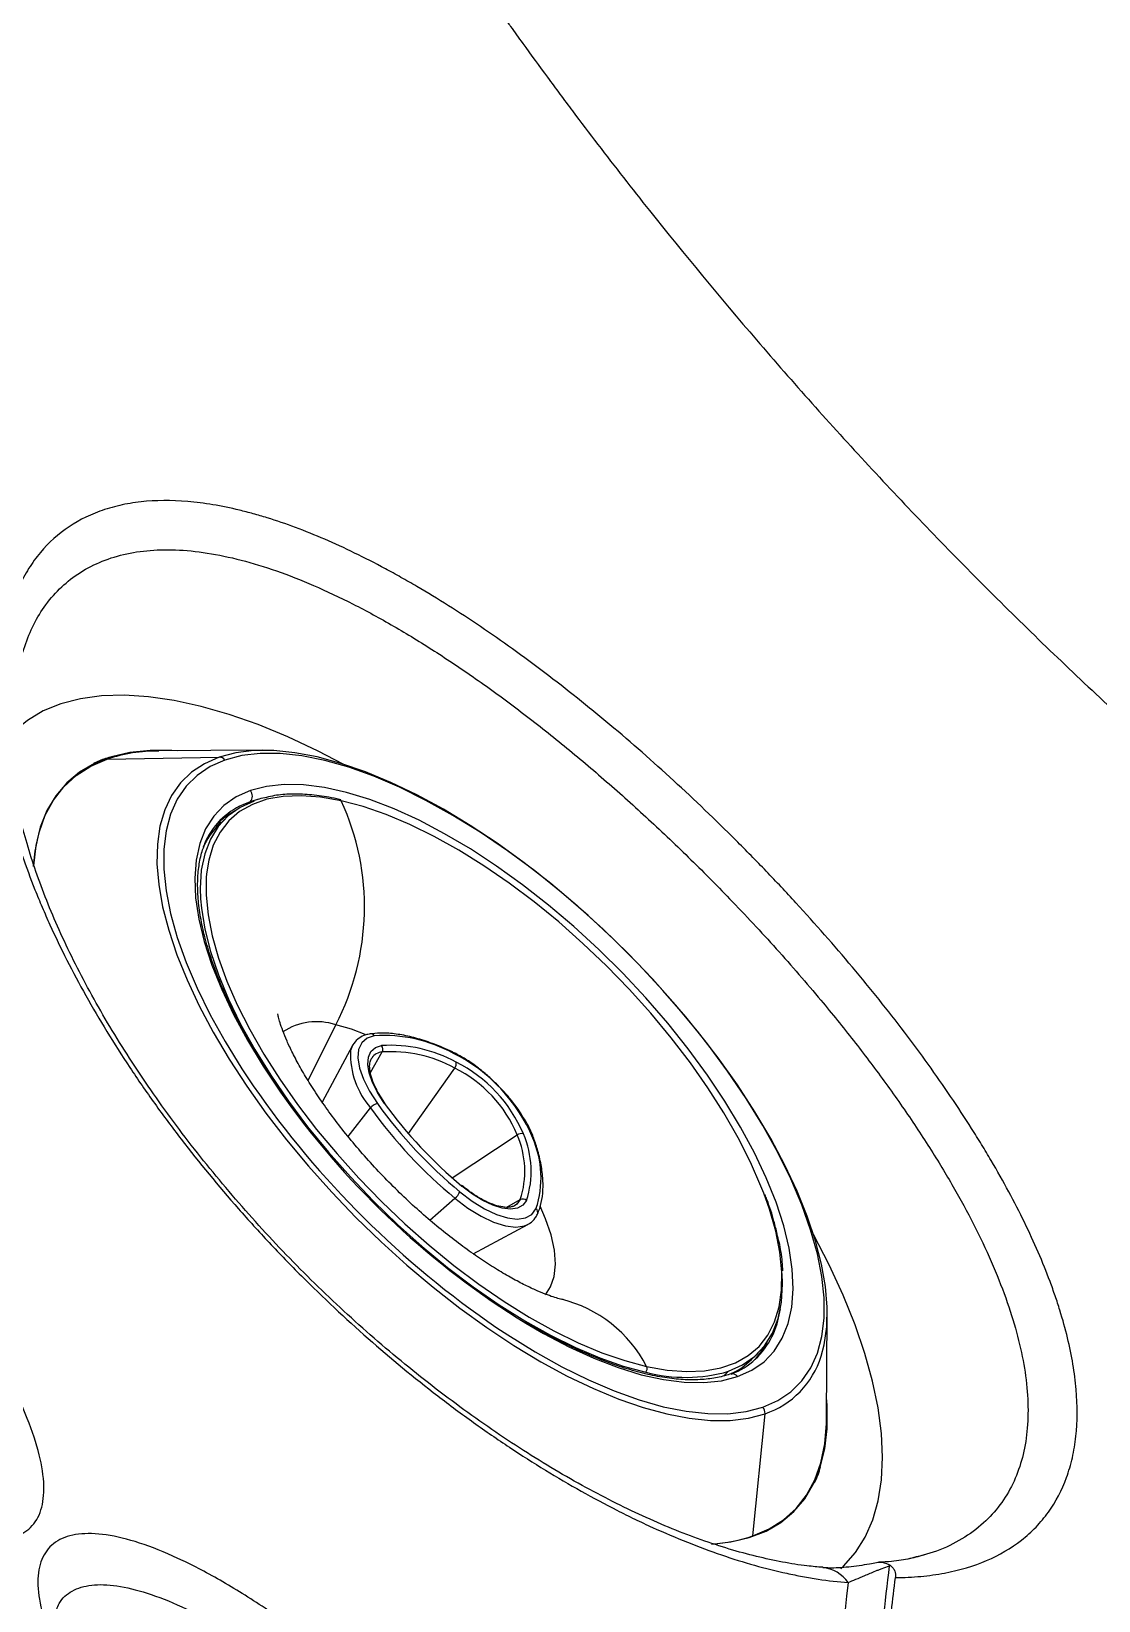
# Model space of a CAD drawing. Extents: x 412 to 492, y 622 to 766.
# Drawn here: x 423.85 to 429.09, y 654.39 to 662.09 of the extents above; entities that cross this region are included whole.
import ezdxf

# ---------------------------------------------------------------- set-up
doc = ezdxf.new("R2010")
doc.units = 0
doc.header["$MEASUREMENT"] = 0
doc.layers.add('1', color=4, linetype='Continuous')
doc.layers.add('GEOMETRY', color=4, linetype='Continuous', lineweight=25)

# ---------------------------------------------------------------- blocks, each defined once
blk = doc.blocks.new('2024 Beam 220V LL')
at = {"layer": 'GEOMETRY'}
for p, q in [((13.0367, 15.8039), (12.5263, 15.8005)), ((12.2727, 15.7605), (12.8223, 15.7701)), ((12.9749, 15.5516), (12.9382, 15.537)), ((12.9749, 15.5516), (12.9682, 15.5449)), ((13.0146, 15.5635), (12.9749, 15.5516)), ((13.419, 15.5617), (13.4127, 15.5632)), ((13.4272, 15.5549), (13.4211, 15.5562)), ((12.8485, 15.4654), (12.8161, 15.4329)), ((13.3939, 14.458), (13.2576, 14.1855)), ((13.476, 14.3557), (13.3272, 14.0791)), ((13.5636, 14.2244), (13.6211, 14.3249)), ((13.5675, 14.2901), (13.571, 14.2958)), ((13.7499, 13.9243), (13.9775, 14.2458)), ((13.4543, 13.91), (13.5644, 14.0501)), ((13.9648, 13.7075), (14.2835, 13.9183)), ((13.855, 13.5), (13.9784, 13.6071)), ((14.2319, 13.5638), (14.2982, 13.6004)), ((14.2701, 13.5703), (14.2597, 13.5657)), ((14.0683, 13.3349), (14.3357, 13.4788)), ((14.3246, 13.4737), (14.3357, 13.4788)), ((15.8004, 12.5262), (15.8038, 13.0366)), ((15.4329, 12.816), (15.4653, 12.8484)), ((15.3191, 12.7587), (15.2963, 12.7359)), ((15.439, 11.9512), (15.4984, 12.5506))]:
    blk.add_line(p, q, dxfattribs=at)
at = {"layer": 'GEOMETRY', "flags": 128}
for points in [[(13.4295, 15.7366), (13.308, 15.7995), (13.1587, 15.8696), (13.0128, 15.9297), (12.8709, 15.9798), (12.7339, 16.0194), (12.6022, 16.0485), (12.4766, 16.0669), (12.3577, 16.0745), (12.2461, 16.0712), (12.1423, 16.0571), (12.0468, 16.0322), (11.9601, 15.9967), (11.8826, 15.9508), (11.8146, 15.8946), (11.7907, 15.8698)], [(12.6191, 15.8011), (12.5911, 15.8029), (12.4841, 15.8033), (12.3848, 15.7927), (12.2938, 15.7714), (12.2114, 15.7393), (12.1383, 15.6968), (12.0748, 15.6439), (12.0213, 15.5811), (11.9781, 15.5086), (11.9453, 15.4268), (11.9233, 15.3363), (11.912, 15.2376), (11.9119, 15.2357)], [(15.7736, 12.8329), (15.7886, 12.8892), (15.8013, 12.9771), (15.8033, 13.0728), (15.7947, 13.1754), (15.7755, 13.2845), (15.7458, 13.3993), (15.7058, 13.5189), (15.6558, 13.6428), (15.5961, 13.77), (15.5271, 13.8997), (15.4492, 14.0311), (15.363, 14.1634), (15.269, 14.2956), (15.1678, 14.427), (15.06, 14.5566), (14.9464, 14.6837), (14.8277, 14.8074), (14.7047, 14.9268), (14.5782, 15.0413), (14.4489, 15.1501), (14.3178, 15.2525), (14.1857, 15.3478), (14.0533, 15.4354), (13.9217, 15.5147), (13.7917, 15.5852), (13.664, 15.6465), (13.5395, 15.6982), (13.4191, 15.7398), (13.3035, 15.7713), (13.1934, 15.7923), (13.0896, 15.8027), (12.9927, 15.8024), (12.9035, 15.7915), (12.8223, 15.7701)], [(15.4884, 12.5829), (15.5616, 12.6153), (15.6253, 12.6584), (15.679, 12.7117), (15.7224, 12.775), (15.7552, 12.8479), (15.7772, 12.9298), (15.7882, 13.0201), (15.7881, 13.1183), (15.777, 13.2237), (15.7549, 13.3355), (15.7219, 13.4531), (15.6784, 13.5755), (15.6246, 13.702), (15.5608, 13.8317), (15.4875, 13.9636), (15.4052, 14.097), (15.3145, 14.2309), (15.2159, 14.3644), (15.1102, 14.4965), (14.9981, 14.6265), (14.8803, 14.7532), (14.7577, 14.876), (14.631, 14.994), (14.5012, 15.1064), (14.3691, 15.2123), (14.2357, 15.3111), (14.1018, 15.4021), (13.9684, 15.4847), (13.8363, 15.5584), (13.7066, 15.6225), (13.58, 15.6767), (13.4574, 15.7206), (13.3397, 15.7539), (13.2276, 15.7764), (13.122, 15.7879), (13.0235, 15.7884), (12.9329, 15.7778), (12.8507, 15.7562)], [(11.9128, 15.2343), (11.9202, 15.3091), (11.9395, 15.4016), (11.9696, 15.4854), (12.0102, 15.5602), (12.0611, 15.6254), (12.1221, 15.6807), (12.1927, 15.7258), (12.2727, 15.7605)], [(12.8223, 15.7701), (12.7499, 15.7381), (12.6866, 15.696), (12.6328, 15.6439), (12.589, 15.5822), (12.5554, 15.5112), (12.5321, 15.4315), (12.5194, 15.3436), (12.5174, 15.2479), (12.526, 15.1452), (12.5452, 15.0362), (12.5749, 14.9214), (12.6149, 14.8017), (12.6649, 14.6779), (12.7246, 14.5507), (12.7936, 14.421), (12.8715, 14.2896), (12.9577, 14.1573), (13.0517, 14.0251), (13.153, 13.8937), (13.2607, 13.7641), (13.3743, 13.637), (13.493, 13.5133), (13.616, 13.3939), (13.7425, 13.2794), (13.8718, 13.1706), (14.0029, 13.0682), (14.1351, 12.9729), (14.2674, 12.8853), (14.399, 12.806), (14.5291, 12.7355), (14.6567, 12.6742), (14.7812, 12.6225), (14.9016, 12.5809), (15.0173, 12.5494), (15.1273, 12.5284), (15.2311, 12.518), (15.328, 12.5183), (15.4173, 12.5292), (15.4984, 12.5506)], [(12.8507, 15.7562), (12.7775, 15.7238), (12.7139, 15.6808), (12.6602, 15.6274), (12.6168, 15.5641), (12.584, 15.4912), (12.562, 15.4094), (12.551, 15.319), (12.5511, 15.2208), (12.5622, 15.1154), (12.5843, 15.0036), (12.6172, 14.8861), (12.6608, 14.7636), (12.7146, 14.6372), (12.7784, 14.5075), (12.8517, 14.3755), (12.934, 14.2421), (12.9894, 14.1589)], [(15.3639, 12.7327), (15.4336, 12.764), (15.4937, 12.806), (15.5437, 12.8583), (15.5832, 12.9206), (15.612, 12.9925), (15.6298, 13.0733), (15.6365, 13.1624), (15.632, 13.2592), (15.6164, 13.3629), (15.5898, 13.4728), (15.5524, 13.588), (15.5045, 13.7076), (15.4463, 13.8307), (15.3785, 13.9564), (15.3015, 14.0837), (15.2159, 14.2117), (15.1223, 14.3393), (15.0214, 14.4657), (14.9141, 14.5898), (14.8011, 14.7107), (14.6833, 14.8275), (14.5615, 14.9392), (14.4368, 15.0452), (14.3101, 15.1444), (14.1823, 15.2363), (14.0544, 15.32), (13.9274, 15.395), (13.8022, 15.4606), (13.6798, 15.5164), (13.5612, 15.562), (13.4471, 15.5969), (13.3386, 15.621), (13.2364, 15.6341), (13.1413, 15.636), (13.054, 15.6268), (12.9752, 15.6064)], [(12.9752, 15.6064), (12.9055, 15.5751), (12.8455, 15.5332), (12.7955, 15.4808), (12.7559, 15.4185), (12.7271, 15.3466), (12.7093, 15.2659), (12.7026, 15.1767), (12.7071, 15.0799), (12.7227, 14.9762), (12.7493, 14.8663), (12.7868, 14.7511), (12.8347, 14.6315), (12.8928, 14.5084), (12.9606, 14.3827), (13.0377, 14.2554), (13.1233, 14.1275), (13.1519, 14.0872)], [(12.9947, 15.5551), (12.9259, 15.5241), (12.8667, 15.4823), (12.8177, 15.4302), (12.7792, 15.368), (12.7515, 15.2963), (12.7349, 15.2156), (12.7294, 15.1267), (12.7312, 15.075)], [(13.4211, 15.5562), (13.3196, 15.5741), (13.2246, 15.5813), (13.1367, 15.5778), (13.0567, 15.5636), (12.9852, 15.5387), (12.9227, 15.5034), (12.8697, 15.458), (12.8265, 15.4027), (12.7936, 15.3381), (12.7712, 15.2646), (12.7618, 15.2081)], [(15.4924, 13.6315), (15.4786, 13.6667), (15.4275, 13.7836), (15.3669, 13.9035), (15.2971, 14.0254), (15.2187, 14.1484), (15.1324, 14.2715), (15.0387, 14.3939), (14.9384, 14.5145), (14.8323, 14.6325), (14.7211, 14.747), (14.6057, 14.8571), (14.487, 14.962), (14.3659, 15.0608), (14.2433, 15.1529), (14.1201, 15.2375), (13.9973, 15.3139), (13.8758, 15.3816), (13.7566, 15.4402), (13.6404, 15.489), (13.5283, 15.5278), (13.4272, 15.5549)], [(12.818, 15.4511), (12.86, 15.4844), (12.9013, 15.5088)], [(12.7618, 15.2081), (12.7594, 15.1827), (12.7583, 15.0931), (12.768, 14.9965), (12.7883, 14.8936), (12.8192, 14.7852), (12.8603, 14.6721), (12.9114, 14.5552), (12.972, 14.4354), (13.0418, 14.3135), (13.1202, 14.1905), (13.2065, 14.0674), (13.3002, 13.945), (13.4005, 13.8244), (13.5066, 13.7063), (13.6178, 13.5918), (13.7332, 13.4817), (13.8519, 13.3769), (13.973, 13.278), (14.0956, 13.186), (14.2188, 13.1014), (14.3416, 13.025), (14.4631, 12.9572), (14.5824, 12.8987), (14.6985, 12.8499), (14.8106, 12.8111), (14.9178, 12.7826)], [(12.7312, 15.075), (12.7352, 15.0301), (12.7521, 14.9267), (12.7801, 14.8172), (12.8189, 14.7025), (12.8682, 14.5835), (12.9276, 14.4612), (12.9967, 14.3365), (13.0749, 14.2104), (13.1616, 14.0838), (13.2561, 13.9578), (13.3577, 13.8334), (13.4656, 13.7116), (13.5789, 13.5932), (13.6968, 13.4793), (13.8183, 13.3707), (13.9424, 13.2682), (14.0683, 13.1728), (14.1948, 13.0851), (14.321, 13.0058), (14.4459, 12.9355), (14.5686, 12.8749), (14.688, 12.8243), (14.8033, 12.7842), (14.9135, 12.7549)], [(13.5388, 14.41), (13.4716, 14.436), (13.3939, 14.458)], [(13.5828, 14.404), (13.5471, 14.3925), (13.5212, 14.37), (13.5062, 14.3372), (13.5025, 14.2953), (13.5104, 14.246), (13.5295, 14.1909), (13.5591, 14.132), (13.5982, 14.0715)], [(13.476, 14.3557), (13.4669, 14.3317), (13.4662, 14.3288)], [(13.6319, 14.0738), (13.5988, 14.1252), (13.5737, 14.1751), (13.5575, 14.2219), (13.5508, 14.2637), (13.5539, 14.2992), (13.5666, 14.3271), (13.5886, 14.3462), (13.6189, 14.356)], [(14.0027, 13.6386), (14.063, 13.5929), (14.1233, 13.5555), (14.1816, 13.5278), (14.2358, 13.5108), (14.2839, 13.5051), (14.3241, 13.5109), (14.355, 13.528), (14.3756, 13.5558)], [(14.3288, 13.5964), (14.3114, 13.5729), (14.2851, 13.5583), (14.251, 13.5534), (14.2102, 13.5582), (14.1642, 13.5727), (14.1148, 13.5962), (14.0636, 13.6279), (14.0125, 13.6667)], [(14.9178, 12.7826), (15.0193, 12.7647), (15.1143, 12.7575), (15.2022, 12.7611), (15.2822, 12.7753), (15.3537, 12.8002), (15.4162, 12.8355), (15.4692, 12.8809), (15.5124, 12.9361), (15.5453, 13.0008), (15.5677, 13.0743), (15.5795, 13.1562), (15.5806, 13.2457), (15.5709, 13.3423), (15.5506, 13.4452), (15.5197, 13.5536), (15.4924, 13.6315)], [(13.9784, 13.6071), (14.0422, 13.5586), (14.1062, 13.519), (14.168, 13.4896), (14.2254, 13.4716), (14.2764, 13.4655), (14.319, 13.4717), (14.3246, 13.4737)], [(14.2982, 13.6004), (14.282, 13.5785), (14.2701, 13.5703)], [(14.4228, 13.1338), (14.4472, 13.1723), (14.4644, 13.2242), (14.4706, 13.2846), (14.4656, 13.3527), (14.4497, 13.4272), (14.4229, 13.5072), (14.3964, 13.5692)], [(15.8697, 11.7906), (15.8832, 11.8033), (15.9413, 11.8695), (15.9891, 11.9453), (16.0265, 12.0304), (16.0533, 12.1243), (16.0694, 12.2267), (16.0746, 12.3369), (16.069, 12.4545), (16.0526, 12.579), (16.0254, 12.7096), (15.9877, 12.8457), (15.9395, 12.9867), (15.8811, 13.132), (15.8129, 13.2807), (15.7366, 13.4294)], [(15.3191, 12.7587), (15.388, 12.7897), (15.4471, 12.8315), (15.4962, 12.8837), (15.5347, 12.9458), (15.5623, 13.0175), (15.579, 13.0982), (15.5844, 13.1871), (15.5827, 13.2388)], [(15.5392, 12.9432), (15.5571, 12.9918), (15.5736, 13.0643)], [(14.1834, 12.9727), (14.2373, 12.937), (14.3708, 12.8544), (14.5028, 12.7808), (14.6326, 12.7166), (14.7592, 12.6624), (14.8818, 12.6185), (14.9995, 12.5852), (15.1116, 12.5627), (15.2172, 12.5512), (15.3156, 12.5507), (15.4063, 12.5613), (15.4884, 12.5829)], [(14.3257, 12.9941), (14.4118, 12.9442), (14.537, 12.8785), (14.6593, 12.8227), (14.778, 12.7772), (14.892, 12.7422), (15.0006, 12.7181), (15.1028, 12.705), (15.1979, 12.7031), (15.2851, 12.7124), (15.3639, 12.7327)], [(15.451, 12.8179), (15.4889, 12.8667), (15.5088, 12.9012)], [(15.3321, 12.745), (15.3843, 12.7754), (15.4329, 12.816)], [(15.2362, 11.9119), (15.3301, 11.9221), (15.4211, 11.9435), (15.5034, 11.9755), (15.5765, 12.0181), (15.64, 12.071), (15.6935, 12.1338), (15.7368, 12.2063), (15.7695, 12.288), (15.7916, 12.3785), (15.8028, 12.4773), (15.8032, 12.5838), (15.801, 12.619)], [(15.439, 11.9512), (15.519, 11.9859), (15.5896, 12.031), (15.6506, 12.0863), (15.7015, 12.1515), (15.7421, 12.2263), (15.7722, 12.3101), (15.7915, 12.4026), (15.8, 12.5033), (15.8004, 12.5262)]]:
    blk.add_lwpolyline(points, dxfattribs=at)
at = {"layer": 'GEOMETRY'}
for centre, radius, start, end in [((12.5221, 15.0033), 0.7972, 89.69402, 108.23063), ((12.8221, 15.7335), 0.0365, 38.41411, 89.60492), ((12.9441, 15.5792), 0.0414, 318.2007, 41.1242), ((12.2826, 15.035), 1.2521, 332.56079, 24.59886), ((13.4096, 15.5509), 0.0127, 24.77271, 75.82352), ((13.0891, 15.2), 0.3692, 114.12156, 156.73632), ((13.0755, 15.1747), 0.3661, 135.1328, 155.09772), ((13.3001, 14.1723), 0.3007, 71.83008, 123.55311), ((13.5654, 14.3921), 0.0211, 34.40416, 96.78457), ((13.6275, 13.6872), 0.7182, 61.3919, 93.56508), ((13.8715, 14.3149), 0.4055, 178.03506, 220.77386), ((13.627, 14.2569), 0.0682, 94.96525, 145.24226), ((13.6609, 13.6817), 0.6756, 61.3919, 93.56508), ((13.5957, 14.3387), 0.0289, 331.42558, 36.6151), ((13.6621, 13.6674), 0.6587, 61.3919, 93.56508), ((13.9613, 14.3154), 0.0103, 13.0692, 62.54596), ((13.6058, 13.587), 0.8171, 22.70855, 63.42078), ((13.9486, 14.268), 0.0364, 322.40653, 10.75712), ((13.6892, 13.6696), 0.6443, 22.70855, 63.42078), ((13.6742, 13.6548), 0.6932, 22.70855, 63.42078), ((16.7797, 16.7801), 4.6084, 214.66646, 235.70938), ((16.4798, 16.4838), 4.101, 215.75951, 238.31403), ((13.6121, 14.0122), 0.0609, 103.16224, 141.53177), ((15.5173, 15.4604), 2.409, 215.83446, 230.29487), ((15.5064, 15.4495), 2.3538, 215.83446, 230.29487), ((15.4269, 15.3701), 2.2141, 215.83446, 230.29487), ((14.3027, 13.8908), 0.0335, 70.78347, 124.91745), ((13.8784, 13.7403), 0.4425, 341.57473, 23.71622), ((13.8982, 13.7399), 0.4539, 341.57473, 23.71622), ((13.9178, 13.7083), 0.4825, 341.57473, 23.71622), ((14.3546, 13.8896), 0.0137, 20.85032, 69.05325), ((13.9124, 13.6831), 0.1007, 310.94731, 333.77745), ((14.3106, 13.5761), 0.0273, 48.19582, 117.01509), ((14.3612, 13.5378), 0.0231, 337.48663, 51.62155), ((14.3462, 12.4872), 0.6434, 27.33718, 76.15854), ((15.2, 13.0891), 0.3692, 294.12156, 336.73632), ((14.8959, 12.7718), 0.0244, 316.00013, 26.31257), ((15.3605, 12.9604), 0.4323, 288.6034, 342.85136), ((15.1094, 13.4841), 0.7551, 254.95914, 286.12485), ((15.3362, 12.7115), 0.0349, 37.46605, 107.01975), ((15.4544, 12.5548), 0.0441, 354.63476, 39.62008), ((15.1961, 12.6808), 0.769, 273.38348, 288.41734), ((15.7656, 11.6262), 0.1703, 34.58883, 84.59746), ((15.5266, 11.6251), 0.6094, 17.16867, 17.58923)]:
    blk.add_arc(centre, radius, start, end, dxfattribs=at)
for points, knots in [([(16.7909, 28.6927), (16.8229, 28.5189), (16.8578, 28.345), (16.9142, 28.0839), (16.9338, 27.9968), (16.9743, 27.8225), (16.9953, 27.7353), (17.1036, 27.3004), (17.2012, 26.9546), (17.365, 26.4394), (17.4224, 26.2682), (17.513, 26.0122), (17.544, 25.927), (17.5915, 25.7995), (17.6075, 25.757), (17.6402, 25.6722), (17.657, 25.6299), (17.7425, 25.4187), (17.8166, 25.251), (17.9755, 24.9179), (18.0603, 24.7526), (18.2406, 24.4241), (18.3361, 24.261), (18.4621, 24.0585), (18.4877, 24.0181), (18.5393, 23.9376), (18.5654, 23.8975), (18.6443, 23.7779), (18.6979, 23.6989), (18.8072, 23.5424), (18.8629, 23.4649), (18.9763, 23.3114), (19.0338, 23.2353), (19.2079, 23.0079), (19.3259, 22.8578), (19.6863, 22.4118), (19.9348, 22.1204), (20.4483, 21.5494), (20.7133, 21.2699), (21.055, 20.9279), (21.1239, 20.8599), (21.2623, 20.725), (21.3318, 20.6581), (21.5416, 20.459), (21.6828, 20.3285), (22.1108, 19.9432), (22.4017, 19.6948), (22.8464, 19.335), (22.9961, 19.2172), (23.2226, 19.0436), (23.2984, 18.9862), (23.4511, 18.873), (23.5282, 18.8175), (23.7616, 18.654), (23.9199, 18.5491), (24.1617, 18.398), (24.243, 18.3486), (24.3661, 18.2763), (24.4073, 18.2524), (24.4901, 18.2053), (24.5316, 18.182), (24.7395, 18.0674), (24.9068, 17.9813), (25.2431, 17.8204), (25.4122, 17.7455), (25.6248, 17.6592), (25.6674, 17.6423), (25.7527, 17.6093), (25.7954, 17.5932), (25.9236, 17.5453), (26.0092, 17.5141), (26.2662, 17.4228), (26.438, 17.3649), (26.9546, 17.2001), (27.3007, 17.102), (27.8222, 16.9716), (27.9964, 16.9309), (28.2584, 16.874), (28.3458, 16.8557), (28.4771, 16.8293), (28.5208, 16.8207), (28.5864, 16.808), (28.6192, 16.8017), (28.6575, 16.7945), (28.6766, 16.791), (28.6862, 16.7892), (28.691, 16.7883), (28.6934, 16.7878), (28.6944, 16.7876), (28.6951, 16.7875), (28.6954, 16.7874), (28.6958, 16.7874)], [0, 0, 0, 0, 0.03125, 0.03125, 0.046875, 0.046875, 0.0625, 0.0625, 0.125, 0.125, 0.15625, 0.15625, 0.171875, 0.171875, 0.179687, 0.179687, 0.1875, 0.1875, 0.21875, 0.21875, 0.25, 0.25, 0.28125, 0.28125, 0.289062, 0.289062, 0.296875, 0.296875, 0.3125, 0.3125, 0.328125, 0.328125, 0.34375, 0.34375, 0.375, 0.375, 0.4375, 0.4375, 0.5, 0.5, 0.515625, 0.515625, 0.53125, 0.53125, 0.5625, 0.5625, 0.625, 0.625, 0.65625, 0.65625, 0.671875, 0.671875, 0.6875, 0.6875, 0.71875, 0.71875, 0.734375, 0.734375, 0.742187, 0.742187, 0.75, 0.75, 0.78125, 0.78125, 0.8125, 0.8125, 0.820312, 0.820312, 0.828125, 0.828125, 0.84375, 0.84375, 0.875, 0.875, 0.9375, 0.9375, 0.96875, 0.96875, 0.984375, 0.984375, 0.992187, 0.992187, 0.996094, 0.998047, 0.999023, 0.999512, 0.999756, 0.999878, 0.999939, 0.999939, 1, 1, 1, 1]), ([(10.937, 27.8301), (10.9402, 27.8041), (10.9465, 27.7521), (10.9563, 27.6746), (10.9663, 27.5976), (10.9765, 27.5213), (10.9923, 27.406), (11.0144, 27.2527), (11.0391, 27.0927), (11.0557, 26.9892), (11.0636, 26.9413), (11.0689, 26.9093), (11.0837, 26.8214), (11.1199, 26.614), (11.1807, 26.2956), (11.2619, 25.9149), (11.3514, 25.5359), (11.4491, 25.1592), (11.5375, 24.8475), (11.6123, 24.5996), (11.6897, 24.353), (11.7714, 24.1077), (11.8572, 23.8637), (11.9125, 23.7119), (11.9578, 23.5908), (11.9923, 23.5002), (12.0186, 23.4324), (12.0348, 23.391), (12.0407, 23.3759), (12.0496, 23.3533), (12.06, 23.327), (12.0719, 23.2969), (12.0839, 23.2668), (12.0959, 23.2368), (12.1067, 23.2099), (12.1128, 23.1949), (12.1189, 23.1798), (12.1263, 23.1616), (12.157, 23.0864), (12.2351, 22.8987), (12.3664, 22.5992), (12.5334, 22.241), (12.6706, 21.9635), (12.772, 21.7659), (12.8339, 21.6473), (12.9389, 21.4497), (13.0908, 21.1734), (13.2609, 20.879), (13.4013, 20.6441), (13.5447, 20.41), (13.676, 20.2026), (13.7939, 20.0215), (13.8695, 19.9069), (13.9431, 19.7968), (14.001, 19.7116), (14.03, 19.6691), (14.0494, 19.6408), (14.073, 19.6065), (14.0975, 19.5712), (14.117, 19.543), (14.1318, 19.5219), (14.1465, 19.5008), (14.1662, 19.4727), (14.1909, 19.4377), (14.2157, 19.4027), (14.2356, 19.3748), (14.2655, 19.3329), (14.3305, 19.2424), (14.4012, 19.1454), (14.4623, 19.0626), (14.5032, 19.0075), (14.575, 18.9114), (14.7199, 18.7202), (15.0154, 18.3417), (15.3654, 17.9184), (15.7275, 17.5048), (16.0053, 17.1991), (16.2893, 16.8981), (16.5795, 16.602), (16.8753, 16.3113), (17.176, 16.0267), (17.4812, 15.7485), (17.8055, 15.4638), (18.1497, 15.1737), (18.4841, 14.9037), (18.746, 14.7003), (18.9324, 14.5591), (19.0535, 14.4689), (19.1555, 14.3939), (19.2381, 14.3337), (19.3003, 14.2889), (19.3419, 14.2591), (19.3696, 14.2393), (19.4043, 14.2146), (19.446, 14.1851), (19.4878, 14.1557), (19.5226, 14.1312), (19.5506, 14.1118), (19.5785, 14.0923), (19.6136, 14.0681), (19.6486, 14.044), (19.6732, 14.0272), (19.6873, 14.0176), (19.7014, 14.008), (19.719, 13.996), (19.8457, 13.9099), (20.0229, 13.7922), (20.2515, 13.6451), (20.4817, 13.5001), (20.7722, 13.3233), (21.1247, 13.1184), (21.4216, 12.954), (21.6613, 12.8263), (21.9025, 12.7012), (22.2051, 12.5507), (22.5691, 12.38), (22.8729, 12.2462), (23.063, 12.1667), (23.139, 12.1355), (23.1618, 12.1262), (23.1808, 12.1185), (23.196, 12.1123), (23.234, 12.097), (23.2834, 12.0772), (23.3365, 12.0562), (23.3631, 12.0457), (23.3783, 12.0397), (23.4162, 12.0248), (23.4657, 12.0056), (23.5265, 11.9822), (23.5875, 11.959), (23.6942, 11.9189), (23.8471, 11.8629), (24.0924, 11.7763), (24.3389, 11.694), (24.5866, 11.6159), (24.835, 11.5407), (25.1471, 11.4518), (25.5238, 11.3536), (25.9028, 11.2636), (26.2843, 11.1818), (26.6039, 11.1204), (26.8125, 11.0838), (26.901, 11.0689), (26.9332, 11.0635), (26.9815, 11.0555), (27.0486, 11.0446), (27.1077, 11.0354), (27.1345, 11.0312)], [0, 0, 0, 0, 0.003274, 0.006523, 0.009747, 0.012946, 0.016121, 0.024235, 0.032231, 0.036257, 0.037264, 0.038271, 0.040284, 0.048336, 0.064441, 0.080552, 0.096676, 0.112771, 0.128821, 0.136832, 0.144833, 0.160814, 0.168795, 0.17677, 0.180757, 0.184742, 0.188726, 0.189723, 0.19022, 0.190718, 0.19271, 0.193706, 0.194702, 0.196693, 0.197688, 0.198257, 0.198684, 0.199679, 0.200674, 0.208635, 0.224555, 0.240487, 0.256447, 0.261776, 0.26711, 0.272451, 0.288514, 0.304652, 0.312755, 0.320868, 0.337047, 0.341659, 0.346267, 0.353172, 0.357197, 0.358347, 0.359209, 0.36122, 0.363231, 0.364236, 0.365241, 0.366246, 0.367251, 0.36926, 0.37127, 0.372274, 0.373278, 0.377295, 0.385326, 0.387334, 0.389341, 0.393355, 0.40138, 0.417428, 0.449532, 0.465603, 0.481694, 0.497813, 0.513966, 0.530142, 0.546274, 0.562362, 0.578412, 0.596717, 0.614992, 0.628684, 0.635527, 0.642369, 0.64636, 0.65035, 0.654341, 0.655338, 0.656336, 0.658331, 0.660326, 0.662322, 0.664317, 0.665315, 0.666312, 0.668308, 0.670304, 0.671302, 0.671801, 0.6723, 0.673298, 0.674296, 0.69027, 0.698267, 0.706271, 0.722312, 0.73841, 0.754582, 0.762701, 0.770845, 0.787116, 0.803314, 0.819454, 0.827507, 0.828513, 0.829519, 0.830525, 0.831028, 0.831531, 0.835553, 0.837564, 0.838569, 0.839071, 0.839574, 0.843594, 0.845603, 0.847613, 0.85163, 0.859664, 0.867695, 0.883754, 0.891784, 0.899815, 0.915887, 0.931974, 0.948086, 0.964228, 0.980406, 0.988511, 0.990538, 0.991553, 0.992567, 0.996625, 1, 1, 1, 1]), ([(16.1374, 11.7473), (16.1802, 11.7476), (16.2217, 11.7496), (16.3022, 11.757), (16.3411, 11.7624), (16.4532, 11.7835), (16.5219, 11.8041), (16.6477, 11.8579), (16.7047, 11.8911), (16.7809, 11.9506), (16.8048, 11.9722), (16.8489, 12.018), (16.8691, 12.0423), (16.9244, 12.1192), (16.9541, 12.1759), (16.9879, 12.2688), (16.9974, 12.3012), (17.0089, 12.3517), (17.0123, 12.3689), (17.0181, 12.404), (17.0206, 12.4219), (17.0305, 12.5128), (17.0308, 12.5894), (17.017, 12.7504), (17.0028, 12.8347), (16.9707, 12.9672), (16.9582, 13.0123), (16.9367, 13.0815), (16.9291, 13.1048), (16.913, 13.1516), (16.9045, 13.1751), (16.8602, 13.2935), (16.8183, 13.3903), (16.7219, 13.5882), (16.6675, 13.6894), (16.5916, 13.8188), (16.576, 13.8449), (16.5441, 13.8971), (16.5279, 13.9232), (16.4782, 14.0017), (16.4439, 14.0541), (16.3375, 14.2114), (16.2618, 14.3167), (16.1413, 14.4753), (16.1, 14.5282), (16.0364, 14.6079), (16.0148, 14.6345), (15.9712, 14.6877), (15.9491, 14.7144), (15.8376, 14.8472), (15.7453, 14.9522), (15.6021, 15.108), (15.5536, 15.1596), (15.4797, 15.2367), (15.4549, 15.2622), (15.4052, 15.3129), (15.3803, 15.3381), (15.2552, 15.4631), (15.1537, 15.5603), (14.948, 15.749), (14.8438, 15.8405), (14.7117, 15.9513), (14.6852, 15.9732), (14.632, 16.0168), (14.6052, 16.0384), (14.5253, 16.1023), (14.4721, 16.1437), (14.3133, 16.2642), (14.208, 16.3397), (13.9988, 16.4811), (13.8948, 16.5469), (13.7654, 16.6227), (13.7395, 16.6376), (13.688, 16.6665), (13.6624, 16.6806), (13.5862, 16.7215), (13.5361, 16.7472), (13.3876, 16.8193), (13.291, 16.861), (13.1499, 16.9138), (13.1035, 16.9297), (13.0347, 16.951), (13.012, 16.9577), (12.9667, 16.9702), (12.9442, 16.9761), (12.833, 17.003), (12.7485, 17.017), (12.5877, 17.0306), (12.5115, 17.0301), (12.4035, 17.0183), (12.3685, 17.0125), (12.3177, 17.0009), (12.301, 16.9965), (12.2684, 16.987), (12.2525, 16.9817), (12.1746, 16.9533), (12.1179, 16.9233), (12.0158, 16.8496), (11.9703, 16.8058), (11.9107, 16.7295), (11.8923, 16.7022), (11.8588, 16.6449), (11.8438, 16.6147), (11.8035, 16.52), (11.7831, 16.4512), (11.7553, 16.3026), (11.7479, 16.2228), (11.7473, 16.1373)], [0, 0, 0, 0, 0.015625, 0.015625, 0.03125, 0.03125, 0.0625, 0.0625, 0.09375, 0.09375, 0.109375, 0.109375, 0.125, 0.125, 0.15625, 0.15625, 0.171875, 0.171875, 0.179688, 0.179688, 0.1875, 0.1875, 0.21875, 0.21875, 0.25, 0.25, 0.265625, 0.265625, 0.273438, 0.273438, 0.28125, 0.28125, 0.3125, 0.3125, 0.34375, 0.34375, 0.351563, 0.351563, 0.359375, 0.359375, 0.375, 0.375, 0.40625, 0.40625, 0.421875, 0.421875, 0.429687, 0.429687, 0.4375, 0.4375, 0.46875, 0.46875, 0.484375, 0.484375, 0.492187, 0.492187, 0.5, 0.5, 0.53125, 0.53125, 0.5625, 0.5625, 0.570312, 0.570312, 0.578125, 0.578125, 0.59375, 0.59375, 0.625, 0.625, 0.65625, 0.65625, 0.664062, 0.664062, 0.671875, 0.671875, 0.6875, 0.6875, 0.71875, 0.71875, 0.734375, 0.734375, 0.742187, 0.742187, 0.75, 0.75, 0.78125, 0.78125, 0.8125, 0.8125, 0.828125, 0.828125, 0.835937, 0.835937, 0.84375, 0.84375, 0.875, 0.875, 0.90625, 0.90625, 0.921875, 0.921875, 0.9375, 0.9375, 0.96875, 0.96875, 1, 1, 1, 1]), ([(11.8595, 16.2856), (11.8724, 16.3229), (11.8985, 16.3982), (11.9557, 16.4982), (12.0273, 16.5875), (12.1157, 16.6632), (12.2189, 16.7221), (12.3362, 16.7633), (12.4658, 16.7858), (12.608, 16.7897), (12.7625, 16.7744), (12.9282, 16.7397), (13.1025, 16.6863), (13.2858, 16.6143), (13.4777, 16.5237), (13.6758, 16.416), (13.8769, 16.2932), (14.0815, 16.1557), (14.29, 16.0036), (14.5003, 15.8383), (14.709, 15.6628), (14.9169, 15.4769), (15.1232, 15.2812), (15.3377, 15.0652), (15.5564, 14.8305), (15.7585, 14.5973), (15.9337, 14.3806), (16.0846, 14.1809), (16.2252, 13.9805), (16.3516, 13.7838), (16.4622, 13.5936), (16.5577, 13.4091), (16.6385, 13.2282), (16.7028, 13.0541), (16.7493, 12.8892), (16.7788, 12.7328), (16.7906, 12.5843), (16.7839, 12.4455), (16.7588, 12.3189), (16.7155, 12.2039), (16.6532, 12.1013), (16.5704, 12.0102), (16.4663, 11.9342), (16.3455, 11.8744), (16.2515, 11.8511), (16.2061, 11.8398)], [0, 0, 0, 0, 0.02023, 0.040809, 0.062865, 0.08492, 0.107623, 0.130325, 0.152901, 0.175477, 0.198748, 0.222019, 0.245175, 0.268331, 0.292201, 0.316072, 0.339508, 0.362944, 0.387079, 0.411214, 0.43514, 0.459065, 0.483714, 0.508363, 0.53726, 0.566464, 0.589115, 0.611765, 0.635038, 0.65831, 0.680424, 0.702538, 0.725259, 0.74798, 0.769961, 0.791942, 0.814554, 0.837167, 0.859493, 0.881819, 0.904821, 0.927823, 0.95244, 0.977058, 1, 1, 1, 1]), ([(11.7229, 15.9057), (11.7301, 15.8099), (11.7451, 15.7103), (11.79, 15.5042), (11.8199, 15.3977), (11.8761, 15.2329), (11.8967, 15.177), (11.9306, 15.092), (11.9424, 15.0634), (11.9668, 15.006), (11.9795, 14.9773), (12.0447, 14.8334), (12.1036, 14.7174), (12.2342, 14.4841), (12.3059, 14.3667), (12.404, 14.2189), (12.424, 14.1893), (12.4648, 14.1301), (12.4855, 14.1007), (12.5485, 14.0127), (12.5918, 13.9545), (12.725, 13.7813), (12.8185, 13.6677), (12.9658, 13.5001), (13.0161, 13.4447), (13.1191, 13.3348), (13.172, 13.2802), (13.3319, 13.1203), (13.4409, 13.018), (13.6638, 12.8218), (13.7776, 12.728), (13.9519, 12.5937), (14.0109, 12.5499), (14.1284, 12.4657), (14.187, 12.4252), (14.363, 12.3083), (14.4801, 12.2366), (14.6554, 12.1383), (14.7138, 12.107), (14.8013, 12.0626), (14.8305, 12.0481), (14.8888, 12.0201), (14.9178, 12.0065), (15.0621, 11.9409), (15.1747, 11.8961), (15.3941, 11.821), (15.5011, 11.7908), (15.631, 11.7624), (15.6568, 11.7572), (15.708, 11.7477), (15.7335, 11.7434), (15.8088, 11.7321), (15.8579, 11.7265), (15.9058, 11.7229)], [0, 0, 0, 0, 0.0625, 0.0625, 0.125, 0.125, 0.15625, 0.15625, 0.171875, 0.171875, 0.1875, 0.1875, 0.25, 0.25, 0.3125, 0.3125, 0.328125, 0.328125, 0.34375, 0.34375, 0.375, 0.375, 0.4375, 0.4375, 0.46875, 0.46875, 0.5, 0.5, 0.5625, 0.5625, 0.625, 0.625, 0.65625, 0.65625, 0.6875, 0.6875, 0.75, 0.75, 0.78125, 0.78125, 0.796875, 0.796875, 0.8125, 0.8125, 0.875, 0.875, 0.9375, 0.9375, 0.953125, 0.953125, 0.96875, 0.96875, 1, 1, 1, 1]), ([(15.7821, 11.7975), (15.7564, 11.7996), (15.6932, 11.8046), (15.5842, 11.8223), (15.4572, 11.8495), (15.324, 11.8859), (15.186, 11.9312), (15.0439, 11.9852), (14.8988, 12.0479), (14.7512, 12.119), (14.6012, 12.1984), (14.4487, 12.2862), (14.2943, 12.3824), (14.1388, 12.4864), (13.9832, 12.5978), (13.8285, 12.7159), (13.6757, 12.84), (13.5256, 12.9696), (13.379, 13.1038), (13.237, 13.2419), (13.0994, 13.3836), (12.9664, 13.5289), (12.838, 13.6778), (12.7147, 13.8294), (12.5973, 13.9831), (12.4862, 14.1382), (12.3821, 14.2938), (12.2856, 14.449), (12.197, 14.6031), (12.1167, 14.7553), (12.0452, 14.9046), (11.9826, 15.0504), (11.9288, 15.1924), (11.8839, 15.3299), (11.8477, 15.4625), (11.8207, 15.589), (11.8033, 15.6962), (11.7985, 15.758), (11.7966, 15.7825)], [0, 0, 0, 0, 0.019071, 0.046896, 0.074824, 0.102839, 0.130913, 0.159006, 0.187057, 0.214889, 0.242886, 0.271152, 0.299642, 0.328304, 0.35708, 0.385911, 0.414726, 0.443464, 0.472078, 0.500534, 0.528766, 0.557135, 0.585618, 0.614195, 0.64284, 0.671522, 0.700199, 0.728833, 0.75739, 0.785841, 0.814163, 0.842336, 0.870316, 0.898325, 0.926241, 0.954058, 0.981773, 1, 1, 1, 1]), ([(12.2979, 15.7725), (12.2868, 15.7698), (12.2541, 15.7617), (12.2254, 15.748), (12.2065, 15.739)], [0, 0, 0, 0, 0.338759, 1, 1, 1, 1]), ([(13.0552, 15.5729), (13.0423, 15.5707), (13.0254, 15.5678), (13.011, 15.5618), (13.0077, 15.5604)], [0, 0, 0, 0, 0.769505, 1, 1, 1, 1]), ([(13.4127, 15.5632), (13.3953, 15.5669), (13.3446, 15.5774), (13.2646, 15.5877), (13.1755, 15.5901), (13.1054, 15.5853), (13.0678, 15.576), (13.0552, 15.5729)], [0, 0, 0, 0, 0.130292, 0.378519, 0.626842, 0.874934, 1, 1, 1, 1]), ([(12.8088, 15.4212), (12.8083, 15.4225), (12.8074, 15.4254), (12.8154, 15.437), (12.8258, 15.4479), (12.831, 15.4534)], [0, 0, 0, 0, 0.299158, 0.650425, 1, 1, 1, 1]), ([(13.1593, 14.0856), (13.1505, 14.0974), (13.1129, 14.1483), (13.0533, 14.2385), (12.9812, 14.3553), (12.9174, 14.4707), (12.8618, 14.5838), (12.8148, 14.6938), (12.7767, 14.8001), (12.7477, 14.9017), (12.7279, 14.998), (12.7173, 15.0882), (12.7159, 15.1719), (12.7238, 15.2481), (12.7374, 15.3094), (12.7518, 15.3418), (12.7574, 15.3544)], [0, 0, 0, 0, 0.0235165, 0.1011284, 0.1786914, 0.2561935, 0.3336217, 0.4109624, 0.4882027, 0.565334, 0.6423581, 0.7192992, 0.7962166, 0.873205, 0.950482, 1, 1, 1, 1]), ([(14.5017, 13.1115), (14.4976, 13.1125), (14.4873, 13.1149), (14.4609, 13.1226), (14.4216, 13.1365), (14.3727, 13.1569), (14.3149, 13.1843), (14.2492, 13.2192), (14.1768, 13.262), (14.0989, 13.3124), (14.0168, 13.3704), (13.932, 13.4354), (13.8458, 13.5067), (13.7597, 13.5835), (13.6751, 13.6648), (13.5931, 13.7494), (13.5151, 13.836), (13.4423, 13.9234), (13.3754, 14.01), (13.3155, 14.0944), (13.263, 14.1751), (13.2186, 14.2504), (13.1822, 14.319), (13.154, 14.3792), (13.1335, 14.4297), (13.1199, 14.4695), (13.1124, 14.497), (13.1095, 14.5119), (13.1096, 14.5118), (13.1096, 14.5117)], [0, 0, 0, 0, 0.02128, 0.053934, 0.087248, 0.121616, 0.157136, 0.193824, 0.231629, 0.270451, 0.31016, 0.350612, 0.391652, 0.433126, 0.474881, 0.516767, 0.558615, 0.600248, 0.64152, 0.682283, 0.722392, 0.76171, 0.800116, 0.837521, 0.873886, 0.909253, 0.943765, 0.977692, 1, 1, 1, 1]), ([(13.5629, 14.4131), (13.5554, 14.4116), (13.5357, 14.4079), (13.5069, 14.3939), (13.4817, 14.368), (13.4679, 14.3432), (13.4657, 14.3268), (13.4652, 14.3233)], [0, 0, 0, 0, 0.154675, 0.405096, 0.671155, 0.930195, 1, 1, 1, 1]), ([(13.9661, 14.3246), (13.9509, 14.3315), (13.907, 14.3518), (13.8362, 14.3787), (13.7557, 14.4018), (13.6798, 14.4151), (13.6154, 14.4187), (13.5784, 14.4147), (13.5629, 14.4131)], [0, 0, 0, 0, 0.099667, 0.289775, 0.480276, 0.671189, 0.862402, 1, 1, 1, 1]), ([(14.1017, 14.2385), (14.099, 14.2407), (14.0778, 14.2585), (14.0375, 14.2853), (13.9949, 14.3106), (13.9716, 14.3219), (13.9661, 14.3246)], [0, 0, 0, 0, 0.059902, 0.477211, 0.87488, 1, 1, 1, 1]), ([(13.6365, 14.0725), (13.6305, 14.081), (13.6133, 14.1058), (13.5903, 14.1464), (13.571, 14.1915), (13.5606, 14.2315), (13.5592, 14.2638), (13.5632, 14.2841), (13.5687, 14.2909), (13.5705, 14.2932)], [0, 0, 0, 0, 0.088976, 0.258335, 0.42663, 0.593044, 0.757377, 0.921261, 1, 1, 1, 1]), ([(14.308, 14.0123), (14.3031, 14.0204), (14.2866, 14.0475), (14.2509, 14.0936), (14.2027, 14.1483), (14.1523, 14.1977), (14.1177, 14.2256), (14.1017, 14.2385)], [0, 0, 0, 0, 0.099469, 0.333509, 0.566967, 0.800209, 1, 1, 1, 1]), ([(14.3674, 13.8945), (14.3639, 13.9039), (14.3537, 13.9314), (14.3346, 13.9711), (14.3151, 14.0013), (14.308, 14.0123)], [0, 0, 0, 0, 0.249449, 0.72628, 1, 1, 1, 1]), ([(14.3825, 13.5289), (14.3865, 13.5384), (14.3977, 13.5654), (14.4084, 13.6154), (14.4118, 13.6806), (14.4051, 13.7523), (14.3903, 13.8239), (14.3744, 13.8729), (14.3674, 13.8945)], [0, 0, 0, 0, 0.100444, 0.284379, 0.470619, 0.659357, 0.849269, 1, 1, 1, 1]), ([(14.2618, 13.5675), (14.2568, 13.5658), (14.2445, 13.5617), (14.2143, 13.563), (14.1747, 13.5727), (14.1301, 13.5912), (14.0825, 13.618), (14.0427, 13.6456), (14.0196, 13.6644), (14.0126, 13.6701)], [0, 0, 0, 0, 0.113257, 0.279961, 0.440811, 0.601767, 0.76427, 0.928161, 1, 1, 1, 1]), ([(15.5577, 13.432), (15.5529, 13.4527), (15.54, 13.5072), (15.5194, 13.5723), (15.5013, 13.6173), (15.4979, 13.6256)], [0, 0, 0, 0, 0.333774, 0.877178, 1, 1, 1, 1]), ([(14.3217, 13.4735), (14.33, 13.4769), (14.35, 13.485), (14.3701, 13.5054), (14.3792, 13.5227), (14.3825, 13.5289)], [0, 0, 0, 0, 0.31054, 0.75176, 1, 1, 1, 1]), ([(15.5859, 13.2508), (15.5852, 13.2657), (15.5828, 13.3108), (15.5732, 13.3716), (15.5611, 13.4189), (15.5577, 13.432)], [0, 0, 0, 0, 0.263644, 0.79485, 1, 1, 1, 1]), ([(14.5118, 13.1095), (14.5122, 13.1095), (14.5137, 13.1093), (14.5068, 13.1106), (14.5017, 13.1115)], [0, 0, 0, 0, 0.257071, 1, 1, 1, 1]), ([(15.3259, 12.7448), (15.3147, 12.7412), (15.2815, 12.7306), (15.2203, 12.7196), (15.1403, 12.7153), (15.0535, 12.7203), (14.9605, 12.7345), (14.862, 12.758), (14.7586, 12.7906), (14.6509, 12.8322), (14.5397, 12.8827), (14.4295, 12.9391), (14.3558, 12.9825), (14.3209, 13.0031)], [0, 0, 0, 0, 0.050118, 0.14736, 0.243753, 0.339534, 0.435067, 0.530556, 0.626085, 0.721712, 0.817455, 0.913311, 1, 1, 1, 1]), ([(15.3593, 12.7594), (15.3522, 12.7558), (15.3417, 12.7503), (15.3299, 12.7462), (15.3259, 12.7448)], [0, 0, 0, 0, 0.6685588, 1, 1, 1, 1]), ([(11.237, 12.1014), (11.2462, 12.0959), (11.3218, 12.0499), (11.4496, 11.9941), (11.6123, 11.9409), (11.7483, 11.9276), (11.854, 11.9525), (11.9272, 12.0149), (11.9641, 12.1143), (11.965, 12.2468), (11.9279, 12.4098), (11.8741, 12.5515), (11.8339, 12.6366), (11.8254, 12.6546)], [0, 0, 0, 0, 0.01438, 0.119346, 0.225031, 0.330719, 0.437204, 0.54369, 0.650628, 0.757565, 0.864445, 0.971322, 1, 1, 1, 1]), ([(15.7411, 12.212), (15.7473, 12.2245), (15.7594, 12.249), (15.7667, 12.2771), (15.7704, 12.2909)], [0, 0, 0, 0, 0.509045, 1, 1, 1, 1]), ([(14.519, 10.0482), (14.4891, 10.1042), (14.4295, 10.2161), (14.3021, 10.4051), (14.1446, 10.6083), (13.9562, 10.8218), (13.7488, 11.0313), (13.5287, 11.2316), (13.3016, 11.4168), (13.0737, 11.5827), (12.852, 11.7233), (12.642, 11.8355), (12.4507, 11.9147), (12.2824, 11.9597), (12.1431, 11.9676), (12.0354, 11.9395), (11.9641, 11.8746), (11.9296, 11.7761), (11.935, 11.6451), (11.9719, 11.508), (12.0277, 11.3769), (12.0658, 11.295), (12.096, 11.2457), (12.1011, 11.2373)], [0, 0, 0, 0, 0.045687, 0.091374, 0.143184, 0.194994, 0.246771, 0.298548, 0.350599, 0.40265, 0.455014, 0.507378, 0.559964, 0.61255, 0.665304, 0.718058, 0.770965, 0.823871, 0.876837, 0.9298, 0.961632, 0.993464, 1, 1, 1, 1]), ([(16.2853, 11.8599), (16.2605, 11.853), (16.2094, 11.8387), (16.1324, 11.8263), (16.0776, 11.8236), (16.0568, 11.8226)], [0, 0, 0, 0, 0.3688225, 0.7589084, 1, 1, 1, 1]), ([(16.0447, 11.8203), (16.0335, 11.818), (16.0039, 11.8119), (15.9579, 11.8046), (15.9069, 11.7981), (15.8577, 11.7945), (15.815, 11.7936), (15.7935, 11.7952), (15.784, 11.7959)], [0, 0, 0, 0, 0.0977993, 0.2578438, 0.4327737, 0.6218026, 0.8321851, 1, 1, 1, 1]), ([(15.9058, 11.7229), (15.9177, 11.7278), (15.9303, 11.7331), (15.9575, 11.7447), (15.972, 11.7509), (15.996, 11.7612), (16.0044, 11.7647), (16.022, 11.7721), (16.0313, 11.7759), (16.046, 11.7818), (16.051, 11.7839), (16.0615, 11.788), (16.067, 11.7901), (16.0839, 11.7964), (16.0958, 11.8007), (16.1088, 11.8049)], [0, 0, 0, 0, 0.25, 0.25, 0.5, 0.5, 0.625, 0.625, 0.75, 0.75, 0.8125, 0.8125, 0.875, 0.875, 1, 1, 1, 1]), ([(15.9154, 9.7129), (15.92, 9.7967), (15.9249, 9.8811), (15.9363, 10.0507), (15.9427, 10.1359), (15.9631, 10.3925), (15.9783, 10.5651), (16.0112, 10.9133), (16.0289, 11.0891), (16.0668, 11.4442), (16.0871, 11.6236), (16.1088, 11.8049)], [0, 0, 0, 0, 0.125, 0.125, 0.25, 0.25, 0.5, 0.5, 0.75, 0.75, 1, 1, 1, 1]), ([(16.1074, 11.8092), (16.0916, 11.8162), (16.0712, 11.8252), (16.0497, 11.8203), (16.0449, 11.8191)], [0, 0, 0, 0, 0.777159, 1, 1, 1, 1]), ([(16.1128, 11.8059), (16.1185, 11.8021), (16.123, 11.7979), (16.13, 11.7889), (16.1326, 11.7841), (16.1381, 11.7689), (16.1388, 11.7583), (16.1375, 11.7473)], [0, 0, 0, 0, 0.25, 0.25, 0.5, 0.5, 1, 1, 1, 1]), ([(12.0166, 11.5575), (12.0226, 11.5798), (12.0369, 11.6339), (12.0978, 11.6861), (12.1926, 11.7155), (12.3167, 11.712), (12.4661, 11.6758), (12.6361, 11.609), (12.8225, 11.5124), (13.0193, 11.3903), (13.2215, 11.2453), (13.4227, 11.0827), (13.6176, 10.9062), (13.8007, 10.7212), (13.9665, 10.5323), (14.1044, 10.3523), (14.215, 10.1846), (14.266, 10.0853), (14.2915, 10.0357)], [0, 0, 0, 0, 0.045938, 0.111112, 0.176244, 0.241374, 0.306424, 0.371472, 0.436354, 0.501235, 0.565788, 0.630341, 0.694538, 0.758733, 0.822885, 0.887036, 0.943518, 1, 1, 1, 1]), ([(15.9058, 11.7229), (15.8646, 11.3688), (15.8286, 11.0224), (15.7821, 10.5123), (15.7679, 10.3439), (15.7482, 10.0933), (15.7419, 10.0101), (15.7303, 9.8443), (15.7248, 9.7617), (15.7197, 9.6795)], [0, 0, 0, 0, 0.5, 0.5, 0.75, 0.75, 0.875, 0.875, 1, 1, 1, 1]), ([(15.9501, 9.726), (15.9515, 9.7492), (15.9543, 9.7958), (15.959, 9.8659), (15.9638, 9.9363), (15.9688, 10.0068), (15.9741, 10.0776), (15.9796, 10.1485), (15.9852, 10.2196), (15.991, 10.2909), (15.997, 10.3623), (16.0031, 10.4339), (16.0094, 10.5056), (16.0158, 10.5775), (16.0224, 10.6496), (16.029, 10.7219), (16.0359, 10.7944), (16.0429, 10.8671), (16.0528, 10.9686), (16.0659, 11.0993), (16.0827, 11.2597), (16.1001, 11.4212), (16.1183, 11.5836), (16.131, 11.6927), (16.1374, 11.7473)], [0, 0, 0, 0, 0.0358415, 0.071685, 0.1075298, 0.143375, 0.1792197, 0.2150635, 0.2509064, 0.2867486, 0.3225901, 0.3584309, 0.3942718, 0.4301134, 0.4659554, 0.5017977, 0.5376402, 0.5734827, 0.6093249, 0.6874594, 0.765593, 0.8437273, 0.9218631, 1, 1, 1, 1])]:
    blk.add_open_spline(points, degree=3, knots=knots, dxfattribs=at)
for points in [[(16.1128, 11.8059), (16.111, 11.8071), (16.1092, 11.8082), (16.1074, 11.8092)], [(16.1088, 11.8049), (16.1101, 11.8052), (16.1115, 11.8056), (16.1128, 11.8059)]]:
    blk.add_open_spline(points, degree=3, dxfattribs=at)

msp = doc.modelspace()

# ---------------------------------------------------------------- block references
at = {"layer": '1'}
msp.add_blockref('2024 Beam 220V LL', (411.9528, 642.7586), dxfattribs=at)

doc.saveas('drawing.dxf')
